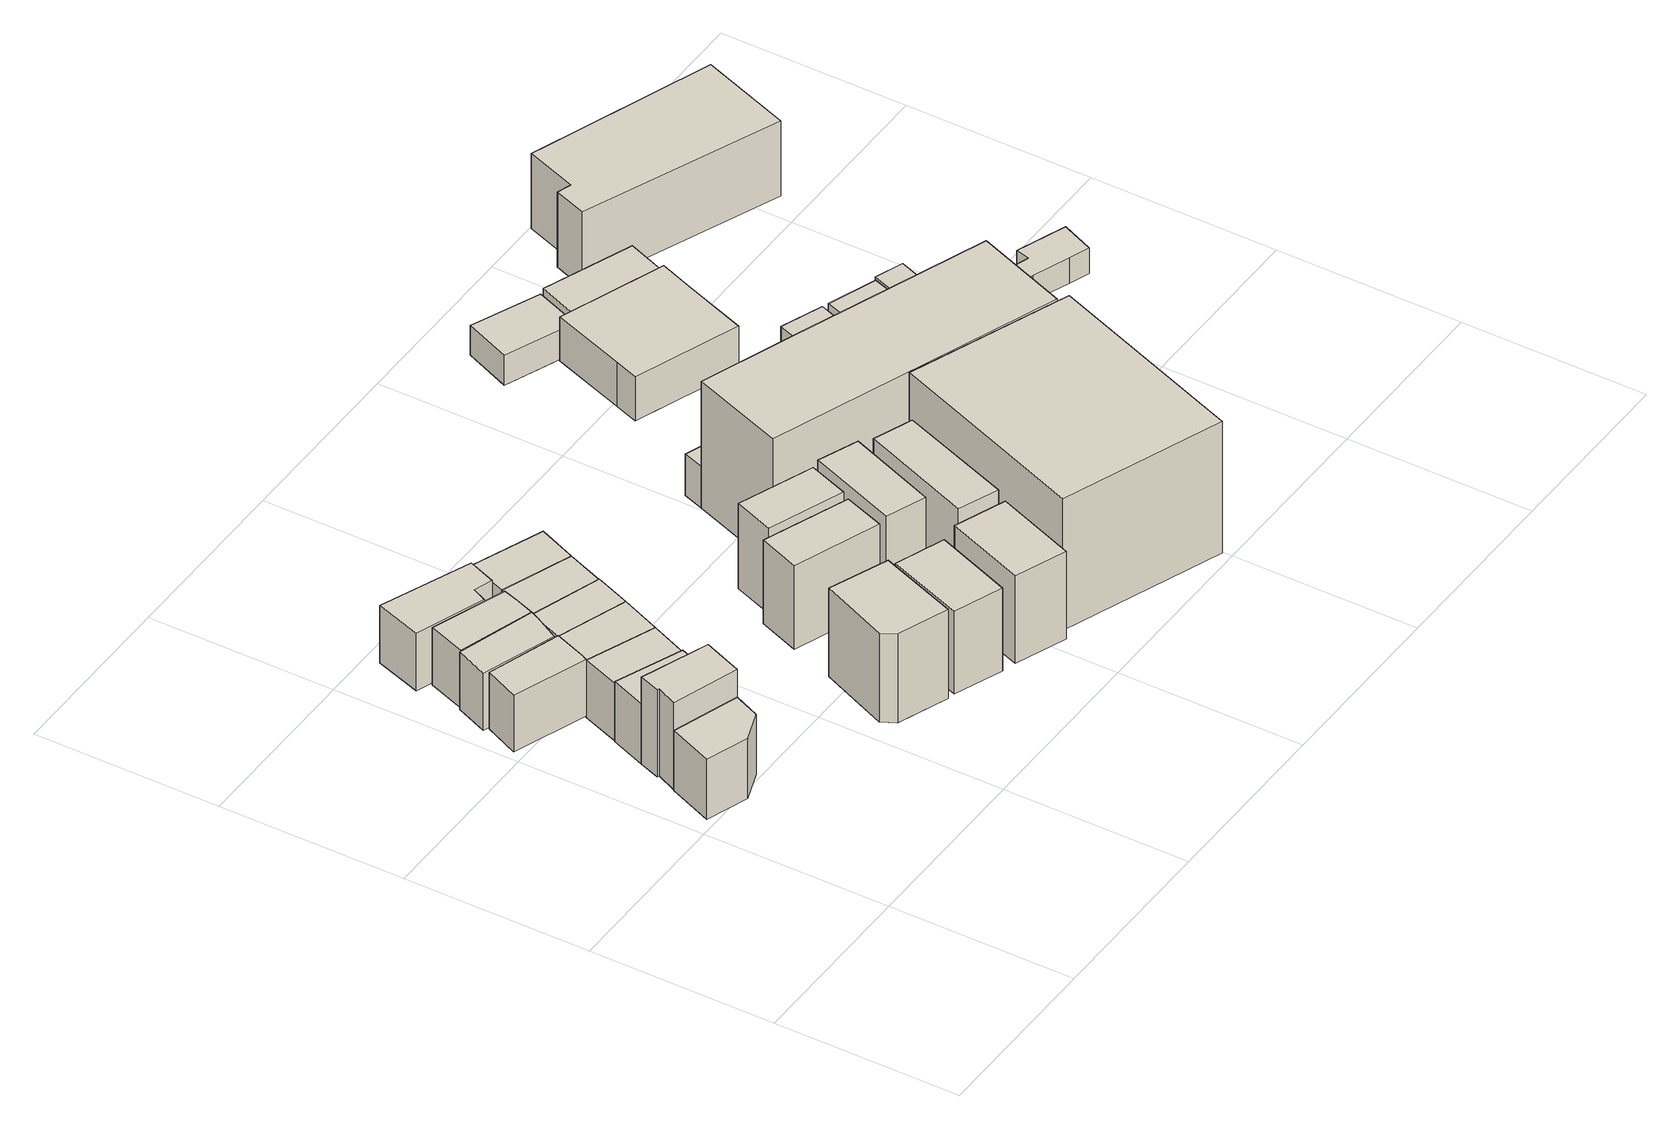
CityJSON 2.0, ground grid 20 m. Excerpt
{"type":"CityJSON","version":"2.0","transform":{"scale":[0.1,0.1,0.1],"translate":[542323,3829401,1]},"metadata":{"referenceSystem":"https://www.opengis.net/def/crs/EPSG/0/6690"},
"CityObjects":{
"building1":{"type":"Building","attributes":{"計測周辺長":24.14,"1/2500図郭":103,"区名":"住之江区","町丁目名称":"新北島８丁目","街区番号":2,"class":"3001","usage":"411","measuredHeight":7.1,"storeysAboveGround":2,"BuildingDetailAttribute.buildingRoofEdgeArea":36.06,"BuildingDetailAttribute.buildingStructureType":"601","BuildingDetailAttribute.buildingStructureOrgType":"1","BuildingDetailAttribute.detailedUsage":"1110","BuildingDetailAttribute.specifiedBuildingCoverageRate":0.6,"BuildingDetailAttribute.surveyYear":2017,"BuildingRiverFloodingRiskAttribute.description":"2","BuildingRiverFloodingRiskAttribute.rank":"2","BuildingRiverFloodingRiskAttribute.depth":1.48,"BuildingRiverFloodingRiskAttribute.adminType":"1","BuildingRiverFloodingRiskAttribute.scale":"1","BuildingRiverFloodingRiskAttribute.duration":59.18,"BuildingTsunamiRiskAttribute.description":"1","BuildingTsunamiRiskAttribute.rank":"2","BuildingTsunamiRiskAttribute.depth":0.96,"BuildingHighTideRiskAttribute.description":"1","BuildingHighTideRiskAttribute.rank":"3","BuildingHighTideRiskAttribute.depth":4.74,"BuildingIDAttribute.prefecture":"27","BuildingIDAttribute.city":"27125"},"geometry":[{"type":"Solid","lod":"1","boundaries":[[[[0,1,2,3,4]],[[3,5,6,4]],[[2,7,5,3]],[[1,8,7,2]],[[0,9,8,1]],[[4,6,9,0]],[[5,7,8,9,6]]]]}]},
"building2":{"type":"Building","attributes":{"計測周辺長":24.98,"1/2500図郭":103,"区名":"住之江区","町丁目名称":"新北島８丁目","街区番号":2,"class":"3001","usage":"411","measuredHeight":10.3,"storeysAboveGround":3,"BuildingDetailAttribute.buildingRoofEdgeArea":36.13,"BuildingDetailAttribute.buildingStructureType":"601","BuildingDetailAttribute.buildingStructureOrgType":"1","BuildingDetailAttribute.detailedUsage":"1110","BuildingDetailAttribute.specifiedBuildingCoverageRate":0.6,"BuildingDetailAttribute.surveyYear":2017,"BuildingRiverFloodingRiskAttribute.description":"2","BuildingRiverFloodingRiskAttribute.rank":"2","BuildingRiverFloodingRiskAttribute.depth":1.58,"BuildingRiverFloodingRiskAttribute.adminType":"1","BuildingRiverFloodingRiskAttribute.scale":"1","BuildingRiverFloodingRiskAttribute.duration":59.18,"BuildingTsunamiRiskAttribute.description":"1","BuildingTsunamiRiskAttribute.rank":"2","BuildingTsunamiRiskAttribute.depth":0.96,"BuildingHighTideRiskAttribute.description":"1","BuildingHighTideRiskAttribute.rank":"3","BuildingHighTideRiskAttribute.depth":4.74,"BuildingIDAttribute.prefecture":"27","BuildingIDAttribute.city":"27125"},"geometry":[{"type":"Solid","lod":"1","boundaries":[[[[10,11,12,13,14,15]],[[14,16,17,15]],[[13,18,16,14]],[[12,19,18,13]],[[11,20,19,12]],[[10,21,20,11]],[[15,17,21,10]],[[16,18,19,20,21,17]]]]}]},
"building3":{"type":"Building","attributes":{"計測周辺長":25.41,"1/2500図郭":103,"区名":"住之江区","町丁目名称":"新北島８丁目","街区番号":2,"class":"3001","usage":"411","measuredHeight":6.7,"storeysAboveGround":2,"BuildingDetailAttribute.buildingRoofEdgeArea":35.86,"BuildingDetailAttribute.buildingStructureType":"601","BuildingDetailAttribute.buildingStructureOrgType":"1","BuildingDetailAttribute.detailedUsage":"1110","BuildingDetailAttribute.specifiedBuildingCoverageRate":0.6,"BuildingDetailAttribute.surveyYear":2017,"BuildingRiverFloodingRiskAttribute.description":"2","BuildingRiverFloodingRiskAttribute.rank":"2","BuildingRiverFloodingRiskAttribute.depth":1.18,"BuildingRiverFloodingRiskAttribute.adminType":"1","BuildingRiverFloodingRiskAttribute.scale":"1","BuildingRiverFloodingRiskAttribute.duration":59.18,"BuildingTsunamiRiskAttribute.description":"1","BuildingTsunamiRiskAttribute.rank":"2","BuildingTsunamiRiskAttribute.depth":0.55,"BuildingHighTideRiskAttribute.description":"1","BuildingHighTideRiskAttribute.rank":"3","BuildingHighTideRiskAttribute.depth":4.34,"BuildingIDAttribute.prefecture":"27","BuildingIDAttribute.city":"27125"},"geometry":[{"type":"Solid","lod":"1","boundaries":[[[[22,23,24,25,26]],[[25,27,28,26]],[[24,29,27,25]],[[23,30,29,24]],[[22,31,30,23]],[[26,28,31,22]],[[27,29,30,31,28]]]]}]},
"building4":{"type":"Building","attributes":{"計測周辺長":23.5,"1/2500図郭":103,"区名":"住之江区","町丁目名称":"新北島８丁目","街区番号":2,"class":"3001","usage":"411","measuredHeight":7.1,"storeysAboveGround":2,"BuildingDetailAttribute.buildingRoofEdgeArea":30.84,"BuildingDetailAttribute.buildingStructureType":"601","BuildingDetailAttribute.buildingStructureOrgType":"1","BuildingDetailAttribute.detailedUsage":"1110","BuildingDetailAttribute.specifiedBuildingCoverageRate":0.6,"BuildingDetailAttribute.surveyYear":2017,"BuildingRiverFloodingRiskAttribute.description":"2","BuildingRiverFloodingRiskAttribute.rank":"2","BuildingRiverFloodingRiskAttribute.depth":1.28,"BuildingRiverFloodingRiskAttribute.adminType":"1","BuildingRiverFloodingRiskAttribute.scale":"1","BuildingRiverFloodingRiskAttribute.duration":59.18,"BuildingTsunamiRiskAttribute.description":"1","BuildingTsunamiRiskAttribute.rank":"2","BuildingTsunamiRiskAttribute.depth":1.04,"BuildingHighTideRiskAttribute.description":"1","BuildingHighTideRiskAttribute.rank":"3","BuildingHighTideRiskAttribute.depth":4.82,"BuildingIDAttribute.prefecture":"27","BuildingIDAttribute.city":"27125"},"geometry":[{"type":"Solid","lod":"1","boundaries":[[[[32,10,15,33]],[[15,34,35,33]],[[10,36,34,15]],[[32,37,36,10]],[[33,35,37,32]],[[34,36,37,35]]]]}]},
"building5":{"type":"Building","attributes":{"計測周辺長":25.09,"1/2500図郭":103,"区名":"住之江区","町丁目名称":"新北島８丁目","街区番号":2,"class":"3001","usage":"411","measuredHeight":6.8,"storeysAboveGround":2,"BuildingDetailAttribute.buildingRoofEdgeArea":33.7,"BuildingDetailAttribute.buildingStructureType":"601","BuildingDetailAttribute.buildingStructureOrgType":"1","BuildingDetailAttribute.detailedUsage":"1110","BuildingDetailAttribute.specifiedBuildingCoverageRate":0.6,"BuildingDetailAttribute.surveyYear":2017,"BuildingRiverFloodingRiskAttribute.description":"2","BuildingRiverFloodingRiskAttribute.rank":"2","BuildingRiverFloodingRiskAttribute.depth":1.08,"BuildingRiverFloodingRiskAttribute.adminType":"1","BuildingRiverFloodingRiskAttribute.scale":"1","BuildingRiverFloodingRiskAttribute.duration":59.18,"BuildingTsunamiRiskAttribute.description":"1","BuildingTsunamiRiskAttribute.rank":"2","BuildingTsunamiRiskAttribute.depth":0.55,"BuildingHighTideRiskAttribute.description":"1","BuildingHighTideRiskAttribute.rank":"3","BuildingHighTideRiskAttribute.depth":4.34,"BuildingIDAttribute.prefecture":"27","BuildingIDAttribute.city":"27125"},"geometry":[{"type":"Solid","lod":"1","boundaries":[[[[38,39,40,41,42]],[[41,43,44,42]],[[40,45,43,41]],[[39,46,45,40]],[[38,47,46,39]],[[42,44,47,38]],[[43,45,46,47,44]]]]}]},
"building6":{"type":"Building","attributes":{"計測周辺長":24.28,"1/2500図郭":103,"区名":"住之江区","町丁目名称":"新北島８丁目","街区番号":2,"class":"3001","usage":"411","measuredHeight":6.8,"storeysAboveGround":2,"BuildingDetailAttribute.buildingRoofEdgeArea":33.62,"BuildingDetailAttribute.buildingStructureType":"601","BuildingDetailAttribute.buildingStructureOrgType":"1","BuildingDetailAttribute.detailedUsage":"1110","BuildingDetailAttribute.specifiedBuildingCoverageRate":0.6,"BuildingDetailAttribute.surveyYear":2017,"BuildingRiverFloodingRiskAttribute.description":"2","BuildingRiverFloodingRiskAttribute.rank":"2","BuildingRiverFloodingRiskAttribute.depth":1.28,"BuildingRiverFloodingRiskAttribute.adminType":"1","BuildingRiverFloodingRiskAttribute.scale":"1","BuildingRiverFloodingRiskAttribute.duration":59.18,"BuildingTsunamiRiskAttribute.description":"1","BuildingTsunamiRiskAttribute.rank":"2","BuildingTsunamiRiskAttribute.depth":1.04,"BuildingHighTideRiskAttribute.description":"1","BuildingHighTideRiskAttribute.rank":"3","BuildingHighTideRiskAttribute.depth":4.82,"BuildingIDAttribute.prefecture":"27","BuildingIDAttribute.city":"27125"},"geometry":[{"type":"Solid","lod":"1","boundaries":[[[[48,49,50,51]],[[50,52,53,51]],[[49,54,52,50]],[[48,55,54,49]],[[51,53,55,48]],[[52,54,55,53]]]]}]},
"building7":{"type":"Building","attributes":{"計測周辺長":27.19,"1/2500図郭":103,"区名":"住之江区","町丁目名称":"新北島８丁目","街区番号":2,"class":"3001","usage":"411","measuredHeight":6.8,"storeysAboveGround":2,"BuildingDetailAttribute.buildingRoofEdgeArea":35.46,"BuildingDetailAttribute.buildingStructureType":"601","BuildingDetailAttribute.buildingStructureOrgType":"1","BuildingDetailAttribute.detailedUsage":"1110","BuildingDetailAttribute.specifiedBuildingCoverageRate":0.6,"BuildingDetailAttribute.surveyYear":2017,"BuildingRiverFloodingRiskAttribute.description":"2","BuildingRiverFloodingRiskAttribute.rank":"2","BuildingRiverFloodingRiskAttribute.depth":1.08,"BuildingRiverFloodingRiskAttribute.adminType":"1","BuildingRiverFloodingRiskAttribute.scale":"1","BuildingRiverFloodingRiskAttribute.duration":59.18,"BuildingTsunamiRiskAttribute.description":"1","BuildingTsunamiRiskAttribute.rank":"1","BuildingTsunamiRiskAttribute.depth":0.44,"BuildingHighTideRiskAttribute.description":"1","BuildingHighTideRiskAttribute.rank":"3","BuildingHighTideRiskAttribute.depth":4.22,"BuildingIDAttribute.prefecture":"27","BuildingIDAttribute.city":"27125"},"geometry":[{"type":"Solid","lod":"1","boundaries":[[[[56,42,57,58,59]],[[58,60,61,59]],[[57,62,60,58]],[[42,44,62,57]],[[56,63,44,42]],[[59,61,63,56]],[[60,62,44,63,61]]]]}]},
"building8":{"type":"Building","attributes":{"計測周辺長":24.98,"1/2500図郭":103,"区名":"住之江区","町丁目名称":"新北島８丁目","街区番号":2,"class":"3001","usage":"411","measuredHeight":6.9,"storeysAboveGround":2,"BuildingDetailAttribute.buildingRoofEdgeArea":36.06,"BuildingDetailAttribute.buildingStructureType":"601","BuildingDetailAttribute.buildingStructureOrgType":"1","BuildingDetailAttribute.detailedUsage":"1110","BuildingDetailAttribute.specifiedBuildingCoverageRate":0.6,"BuildingDetailAttribute.surveyYear":2017,"BuildingRiverFloodingRiskAttribute.description":"2","BuildingRiverFloodingRiskAttribute.rank":"2","BuildingRiverFloodingRiskAttribute.depth":1.18,"BuildingRiverFloodingRiskAttribute.adminType":"1","BuildingRiverFloodingRiskAttribute.scale":"1","BuildingRiverFloodingRiskAttribute.duration":59.18,"BuildingTsunamiRiskAttribute.description":"1","BuildingTsunamiRiskAttribute.rank":"2","BuildingTsunamiRiskAttribute.depth":1.04,"BuildingHighTideRiskAttribute.description":"1","BuildingHighTideRiskAttribute.rank":"3","BuildingHighTideRiskAttribute.depth":4.82,"BuildingIDAttribute.prefecture":"27","BuildingIDAttribute.city":"27125"},"geometry":[{"type":"Solid","lod":"1","boundaries":[[[[64,48,51,65,66]],[[65,67,68,66]],[[51,53,67,65]],[[48,55,53,51]],[[64,69,55,48]],[[66,68,69,64]],[[67,53,55,69,68]]]]}]},
"building9":{"type":"Building","attributes":{"計測周辺長":30.89,"1/2500図郭":103,"区名":"住之江区","町丁目名称":"新北島８丁目","街区番号":2,"class":"3001","usage":"411","measuredHeight":6.8,"storeysAboveGround":2,"BuildingDetailAttribute.buildingRoofEdgeArea":49.31,"BuildingDetailAttribute.buildingStructureType":"601","BuildingDetailAttribute.buildingStructureOrgType":"1","BuildingDetailAttribute.detailedUsage":"1110","BuildingDetailAttribute.specifiedBuildingCoverageRate":0.6,"BuildingDetailAttribute.surveyYear":2017,"BuildingRiverFloodingRiskAttribute.description":"2","BuildingRiverFloodingRiskAttribute.rank":"2","BuildingRiverFloodingRiskAttribute.depth":1.18,"BuildingRiverFloodingRiskAttribute.adminType":"1","BuildingRiverFloodingRiskAttribute.scale":"1","BuildingRiverFloodingRiskAttribute.duration":48.32,"BuildingTsunamiRiskAttribute.description":"1","BuildingTsunamiRiskAttribute.rank":"1","BuildingTsunamiRiskAttribute.depth":0.44,"BuildingHighTideRiskAttribute.description":"1","BuildingHighTideRiskAttribute.rank":"3","BuildingHighTideRiskAttribute.depth":4.22,"BuildingIDAttribute.prefecture":"27","BuildingIDAttribute.city":"27125"},"geometry":[{"type":"Solid","lod":"1","boundaries":[[[[70,71,72,73,74,75]],[[74,76,77,75]],[[73,78,76,74]],[[72,79,78,73]],[[71,80,79,72]],[[70,81,80,71]],[[75,77,81,70]],[[76,78,79,80,81,77]]]]}]},
"building10":{"type":"Building","attributes":{"計測周辺長":23.93,"1/2500図郭":103,"区名":"住之江区","町丁目名称":"新北島８丁目","街区番号":2,"class":"3001","usage":"411","measuredHeight":6.9,"storeysAboveGround":2,"BuildingDetailAttribute.buildingRoofEdgeArea":31.99,"BuildingDetailAttribute.buildingStructureType":"601","BuildingDetailAttribute.buildingStructureOrgType":"1","BuildingDetailAttribute.detailedUsage":"1110","BuildingDetailAttribute.specifiedBuildingCoverageRate":0.6,"BuildingDetailAttribute.surveyYear":2017,"BuildingRiverFloodingRiskAttribute.description":"2","BuildingRiverFloodingRiskAttribute.rank":"2","BuildingRiverFloodingRiskAttribute.depth":1.38,"BuildingRiverFloodingRiskAttribute.adminType":"1","BuildingRiverFloodingRiskAttribute.scale":"1","BuildingRiverFloodingRiskAttribute.duration":59.18,"BuildingTsunamiRiskAttribute.description":"1","BuildingTsunamiRiskAttribute.rank":"2","BuildingTsunamiRiskAttribute.depth":0.9,"BuildingHighTideRiskAttribute.description":"1","BuildingHighTideRiskAttribute.rank":"3","BuildingHighTideRiskAttribute.depth":4.68,"BuildingIDAttribute.prefecture":"27","BuildingIDAttribute.city":"27125"},"geometry":[{"type":"Solid","lod":"1","boundaries":[[[[82,83,84,85,86,87]],[[86,88,89,87]],[[85,68,88,86]],[[84,69,68,85]],[[83,90,69,84]],[[82,91,90,83]],[[87,89,91,82]],[[88,68,69,90,91,89]]]]}]},
"building11":{"type":"Building","attributes":{"計測周辺長":25.19,"1/2500図郭":103,"区名":"住之江区","町丁目名称":"新北島８丁目","街区番号":2,"class":"3001","usage":"411","measuredHeight":6.9,"storeysAboveGround":2,"BuildingDetailAttribute.buildingRoofEdgeArea":36.75,"BuildingDetailAttribute.buildingStructureType":"601","BuildingDetailAttribute.buildingStructureOrgType":"1","BuildingDetailAttribute.detailedUsage":"1110","BuildingDetailAttribute.specifiedBuildingCoverageRate":0.6,"BuildingDetailAttribute.surveyYear":2017,"BuildingRiverFloodingRiskAttribute.description":"2","BuildingRiverFloodingRiskAttribute.rank":"2","BuildingRiverFloodingRiskAttribute.depth":1.38,"BuildingRiverFloodingRiskAttribute.adminType":"1","BuildingRiverFloodingRiskAttribute.scale":"1","BuildingRiverFloodingRiskAttribute.duration":59.18,"BuildingTsunamiRiskAttribute.description":"1","BuildingTsunamiRiskAttribute.rank":"2","BuildingTsunamiRiskAttribute.depth":0.9,"BuildingHighTideRiskAttribute.description":"1","BuildingHighTideRiskAttribute.rank":"3","BuildingHighTideRiskAttribute.depth":4.68,"BuildingIDAttribute.prefecture":"27","BuildingIDAttribute.city":"27125"},"geometry":[{"type":"Solid","lod":"1","boundaries":[[[[92,93,94,95,96]],[[95,97,98,96]],[[94,99,97,95]],[[93,100,99,94]],[[92,101,100,93]],[[96,98,101,92]],[[97,99,100,101,98]]]]}]},
"building12":{"type":"Building","attributes":{"計測周辺長":31.59,"1/2500図郭":103,"区名":"住之江区","町丁目名称":"新北島６丁目","街区番号":2,"class":"3001","usage":"411","measuredHeight":10.5,"storeysAboveGround":3,"BuildingDetailAttribute.buildingRoofEdgeArea":63.47,"BuildingDetailAttribute.buildingStructureType":"601","BuildingDetailAttribute.buildingStructureOrgType":"1","BuildingDetailAttribute.detailedUsage":"1110","BuildingDetailAttribute.specifiedBuildingCoverageRate":0.6,"BuildingDetailAttribute.surveyYear":2017,"BuildingRiverFloodingRiskAttribute.description":"2","BuildingRiverFloodingRiskAttribute.rank":"2","BuildingRiverFloodingRiskAttribute.depth":1.4,"BuildingRiverFloodingRiskAttribute.adminType":"1","BuildingRiverFloodingRiskAttribute.scale":"1","BuildingRiverFloodingRiskAttribute.duration":57.13,"BuildingTsunamiRiskAttribute.description":"1","BuildingTsunamiRiskAttribute.rank":"2","BuildingTsunamiRiskAttribute.depth":1.01,"BuildingHighTideRiskAttribute.description":"1","BuildingHighTideRiskAttribute.rank":"3","BuildingHighTideRiskAttribute.depth":4.79,"BuildingIDAttribute.prefecture":"27","BuildingIDAttribute.city":"27125"},"geometry":[{"type":"Solid","lod":"1","boundaries":[[[[102,103,104,105,106]],[[105,107,108,106]],[[104,109,107,105]],[[103,110,109,104]],[[102,111,110,103]],[[106,108,111,102]],[[107,109,110,111,108]]]]}]},
"building13":{"type":"Building","attributes":{"計測周辺長":25.17,"1/2500図郭":103,"区名":"住之江区","町丁目名称":"新北島８丁目","街区番号":2,"class":"3001","usage":"411","measuredHeight":6.9,"storeysAboveGround":2,"BuildingDetailAttribute.buildingRoofEdgeArea":36.03,"BuildingDetailAttribute.buildingStructureType":"601","BuildingDetailAttribute.buildingStructureOrgType":"1","BuildingDetailAttribute.detailedUsage":"1110","BuildingDetailAttribute.specifiedBuildingCoverageRate":0.6,"BuildingDetailAttribute.surveyYear":2017,"BuildingRiverFloodingRiskAttribute.description":"2","BuildingRiverFloodingRiskAttribute.rank":"2","BuildingRiverFloodingRiskAttribute.depth":1.18,"BuildingRiverFloodingRiskAttribute.adminType":"1","BuildingRiverFloodingRiskAttribute.scale":"1","BuildingRiverFloodingRiskAttribute.duration":59.18,"BuildingTsunamiRiskAttribute.description":"1","BuildingTsunamiRiskAttribute.rank":"2","BuildingTsunamiRiskAttribute.depth":0.7,"BuildingHighTideRiskAttribute.description":"1","BuildingHighTideRiskAttribute.rank":"3","BuildingHighTideRiskAttribute.depth":4.48,"BuildingIDAttribute.prefecture":"27","BuildingIDAttribute.city":"27125"},"geometry":[{"type":"Solid","lod":"1","boundaries":[[[[112,92,96,113]],[[96,98,114,113]],[[92,101,98,96]],[[112,115,101,92]],[[113,114,115,112]],[[98,101,115,114]]]]}]},
"building14":{"type":"Building","attributes":{"計測周辺長":29.02,"1/2500図郭":103,"区名":"住之江区","町丁目名称":"新北島６丁目","街区番号":2,"class":"3001","usage":"411","measuredHeight":9.8,"storeysAboveGround":3,"BuildingDetailAttribute.buildingRoofEdgeArea":49.98,"BuildingDetailAttribute.buildingStructureType":"601","BuildingDetailAttribute.buildingStructureOrgType":"1","BuildingDetailAttribute.detailedUsage":"1110","BuildingDetailAttribute.specifiedBuildingCoverageRate":0.6,"BuildingDetailAttribute.surveyYear":2017,"BuildingRiverFloodingRiskAttribute.description":"2","BuildingRiverFloodingRiskAttribute.rank":"2","BuildingRiverFloodingRiskAttribute.depth":1.3,"BuildingRiverFloodingRiskAttribute.adminType":"1","BuildingRiverFloodingRiskAttribute.scale":"1","BuildingRiverFloodingRiskAttribute.duration":57.13,"BuildingTsunamiRiskAttribute.description":"1","BuildingTsunamiRiskAttribute.rank":"2","BuildingTsunamiRiskAttribute.depth":1,"BuildingHighTideRiskAttribute.description":"1","BuildingHighTideRiskAttribute.rank":"3","BuildingHighTideRiskAttribute.depth":4.79,"BuildingIDAttribute.prefecture":"27","BuildingIDAttribute.city":"27125"},"geometry":[{"type":"Solid","lod":"1","boundaries":[[[[116,117,118,119]],[[118,120,121,119]],[[117,122,120,118]],[[116,123,122,117]],[[119,121,123,116]],[[120,122,123,121]]]]}]},
"building15":{"type":"Building","attributes":{"計測周辺長":29.28,"1/2500図郭":103,"区名":"住之江区","町丁目名称":"新北島６丁目","街区番号":2,"class":"3001","usage":"411","measuredHeight":9.9,"storeysAboveGround":3,"BuildingDetailAttribute.buildingRoofEdgeArea":46.88,"BuildingDetailAttribute.buildingStructureType":"601","BuildingDetailAttribute.buildingStructureOrgType":"1","BuildingDetailAttribute.detailedUsage":"1110","BuildingDetailAttribute.specifiedBuildingCoverageRate":0.6,"BuildingDetailAttribute.surveyYear":2017,"BuildingRiverFloodingRiskAttribute.description":"2","BuildingRiverFloodingRiskAttribute.rank":"2","BuildingRiverFloodingRiskAttribute.depth":1.5,"BuildingRiverFloodingRiskAttribute.adminType":"1","BuildingRiverFloodingRiskAttribute.scale":"1","BuildingRiverFloodingRiskAttribute.duration":57.13,"BuildingTsunamiRiskAttribute.description":"1","BuildingTsunamiRiskAttribute.rank":"2","BuildingTsunamiRiskAttribute.depth":0.9,"BuildingHighTideRiskAttribute.description":"1","BuildingHighTideRiskAttribute.rank":"3","BuildingHighTideRiskAttribute.depth":4.68,"BuildingIDAttribute.prefecture":"27","BuildingIDAttribute.city":"27125"},"geometry":[{"type":"Solid","lod":"1","boundaries":[[[[124,125,126,127]],[[126,128,129,127]],[[125,130,128,126]],[[124,131,130,125]],[[127,129,131,124]],[[128,130,131,129]]]]}]},
"building16":{"type":"Building","attributes":{"計測周辺長":30.24,"1/2500図郭":103,"区名":"住之江区","町丁目名称":"新北島６丁目","街区番号":2,"class":"3001","usage":"411","measuredHeight":10.5,"storeysAboveGround":3,"BuildingDetailAttribute.buildingRoofEdgeArea":54.36,"BuildingDetailAttribute.buildingStructureType":"601","BuildingDetailAttribute.buildingStructureOrgType":"1","BuildingDetailAttribute.detailedUsage":"1110","BuildingDetailAttribute.specifiedBuildingCoverageRate":0.6,"BuildingDetailAttribute.surveyYear":2017,"BuildingRiverFloodingRiskAttribute.description":"2","BuildingRiverFloodingRiskAttribute.rank":"2","BuildingRiverFloodingRiskAttribute.depth":1.3,"BuildingRiverFloodingRiskAttribute.adminType":"1","BuildingRiverFloodingRiskAttribute.scale":"1","BuildingRiverFloodingRiskAttribute.duration":57.13,"BuildingTsunamiRiskAttribute.description":"1","BuildingTsunamiRiskAttribute.rank":"2","BuildingTsunamiRiskAttribute.depth":0.98,"BuildingHighTideRiskAttribute.description":"1","BuildingHighTideRiskAttribute.rank":"3","BuildingHighTideRiskAttribute.depth":4.77,"BuildingIDAttribute.prefecture":"27","BuildingIDAttribute.city":"27125"},"geometry":[{"type":"Solid","lod":"1","boundaries":[[[[132,133,134,135]],[[134,136,137,135]],[[133,138,136,134]],[[132,139,138,133]],[[135,137,139,132]],[[136,138,139,137]]]]}]},
"building17":{"type":"Building","attributes":{"計測周辺長":26.51,"1/2500図郭":103,"区名":"住之江区","町丁目名称":"新北島６丁目","街区番号":2,"class":"3001","usage":"411","measuredHeight":10.1,"storeysAboveGround":3,"BuildingDetailAttribute.buildingRoofEdgeArea":39.74,"BuildingDetailAttribute.buildingStructureType":"601","BuildingDetailAttribute.buildingStructureOrgType":"1","BuildingDetailAttribute.detailedUsage":"1110","BuildingDetailAttribute.specifiedBuildingCoverageRate":0.6,"BuildingDetailAttribute.surveyYear":2017,"BuildingRiverFloodingRiskAttribute.description":"2","BuildingRiverFloodingRiskAttribute.rank":"2","BuildingRiverFloodingRiskAttribute.depth":1.39,"BuildingRiverFloodingRiskAttribute.adminType":"1","BuildingRiverFloodingRiskAttribute.scale":"1","BuildingRiverFloodingRiskAttribute.duration":60.85,"BuildingTsunamiRiskAttribute.description":"1","BuildingTsunamiRiskAttribute.rank":"2","BuildingTsunamiRiskAttribute.depth":0.82,"BuildingHighTideRiskAttribute.description":"1","BuildingHighTideRiskAttribute.rank":"3","BuildingHighTideRiskAttribute.depth":4.6,"BuildingIDAttribute.prefecture":"27","BuildingIDAttribute.city":"27125"},"geometry":[{"type":"Solid","lod":"1","boundaries":[[[[140,141,142,143]],[[142,144,145,143]],[[141,146,144,142]],[[140,147,146,141]],[[143,145,147,140]],[[144,146,147,145]]]]}]},
"building18":{"type":"Building","attributes":{"計測周辺長":29.79,"1/2500図郭":103,"区名":"住之江区","町丁目名称":"新北島６丁目","街区番号":2,"class":"3001","usage":"411","measuredHeight":10.2,"storeysAboveGround":3,"BuildingDetailAttribute.buildingRoofEdgeArea":47.25,"BuildingDetailAttribute.buildingStructureType":"601","BuildingDetailAttribute.buildingStructureOrgType":"1","BuildingDetailAttribute.detailedUsage":"1110","BuildingDetailAttribute.specifiedBuildingCoverageRate":0.6,"BuildingDetailAttribute.surveyYear":2017,"BuildingRiverFloodingRiskAttribute.description":"2","BuildingRiverFloodingRiskAttribute.rank":"2","BuildingRiverFloodingRiskAttribute.depth":1.2,"BuildingRiverFloodingRiskAttribute.adminType":"1","BuildingRiverFloodingRiskAttribute.scale":"1","BuildingRiverFloodingRiskAttribute.duration":57.13,"BuildingTsunamiRiskAttribute.description":"1","BuildingTsunamiRiskAttribute.rank":"2","BuildingTsunamiRiskAttribute.depth":0.92,"BuildingHighTideRiskAttribute.description":"1","BuildingHighTideRiskAttribute.rank":"3","BuildingHighTideRiskAttribute.depth":4.71,"BuildingIDAttribute.prefecture":"27","BuildingIDAttribute.city":"27125"},"geometry":[{"type":"Solid","lod":"1","boundaries":[[[[148,149,150,151]],[[150,152,153,151]],[[149,154,152,150]],[[148,155,154,149]],[[151,153,155,148]],[[152,154,155,153]]]]}]},
"building19":{"type":"Building","attributes":{"計測周辺長":34.85,"1/2500図郭":103,"区名":"住之江区","町丁目名称":"新北島６丁目","街区番号":2,"class":"3001","usage":"411","measuredHeight":11.1,"storeysAboveGround":3,"BuildingDetailAttribute.buildingRoofEdgeArea":58.52,"BuildingDetailAttribute.buildingStructureType":"601","BuildingDetailAttribute.buildingStructureOrgType":"1","BuildingDetailAttribute.detailedUsage":"1110","BuildingDetailAttribute.specifiedBuildingCoverageRate":0.6,"BuildingDetailAttribute.surveyYear":2017,"BuildingRiverFloodingRiskAttribute.description":"2","BuildingRiverFloodingRiskAttribute.rank":"2","BuildingRiverFloodingRiskAttribute.depth":0.801,"BuildingRiverFloodingRiskAttribute.adminType":"1","BuildingRiverFloodingRiskAttribute.scale":"1","BuildingRiverFloodingRiskAttribute.duration":57.13,"BuildingTsunamiRiskAttribute.description":"1","BuildingTsunamiRiskAttribute.rank":"2","BuildingTsunamiRiskAttribute.depth":0.92,"BuildingHighTideRiskAttribute.description":"1","BuildingHighTideRiskAttribute.rank":"3","BuildingHighTideRiskAttribute.depth":4.71,"BuildingIDAttribute.prefecture":"27","BuildingIDAttribute.city":"27125"},"geometry":[{"type":"Solid","lod":"1","boundaries":[[[[156,157,158,159]],[[158,160,161,159]],[[157,162,160,158]],[[156,163,162,157]],[[159,161,163,156]],[[160,162,163,161]]]]}]},
"building20":{"type":"Building","attributes":{"class":"3003","measuredHeight":4.9,"BuildingDetailAttribute.specifiedBuildingCoverageRate":0.6,"BuildingDetailAttribute.surveyYear":2017,"BuildingRiverFloodingRiskAttribute.description":"2","BuildingRiverFloodingRiskAttribute.rank":"2","BuildingRiverFloodingRiskAttribute.depth":1.19,"BuildingRiverFloodingRiskAttribute.adminType":"1","BuildingRiverFloodingRiskAttribute.scale":"1","BuildingRiverFloodingRiskAttribute.duration":60.85,"BuildingTsunamiRiskAttribute.description":"1","BuildingTsunamiRiskAttribute.rank":"2","BuildingTsunamiRiskAttribute.depth":0.68,"BuildingHighTideRiskAttribute.description":"1","BuildingHighTideRiskAttribute.rank":"3","BuildingHighTideRiskAttribute.depth":4.46,"BuildingIDAttribute.prefecture":"27","BuildingIDAttribute.city":"27125"},"geometry":[{"type":"Solid","lod":"1","boundaries":[[[[164,165,166,167]],[[166,168,169,167]],[[165,170,168,166]],[[164,171,170,165]],[[167,169,171,164]],[[168,170,171,169]]]]}]},
"building21":{"type":"Building","attributes":{"計測周辺長":83.24,"1/2500図郭":103,"区名":"住之江区","町丁目名称":"新北島６丁目","街区番号":2,"class":"3002","usage":"441","measuredHeight":15.6,"storeysAboveGround":3,"BuildingDetailAttribute.buildingRoofEdgeArea":427.67,"BuildingDetailAttribute.buildingStructureType":"610","BuildingDetailAttribute.buildingStructureOrgType":"2","BuildingDetailAttribute.detailedUsage":"1424","BuildingDetailAttribute.specifiedBuildingCoverageRate":0.6,"BuildingDetailAttribute.surveyYear":2017,"BuildingRiverFloodingRiskAttribute.description":"2","BuildingRiverFloodingRiskAttribute.rank":"2","BuildingRiverFloodingRiskAttribute.depth":1.01,"BuildingRiverFloodingRiskAttribute.adminType":"1","BuildingRiverFloodingRiskAttribute.scale":"1","BuildingRiverFloodingRiskAttribute.duration":45.28,"BuildingTsunamiRiskAttribute.description":"1","BuildingTsunamiRiskAttribute.rank":"2","BuildingTsunamiRiskAttribute.depth":0.82,"BuildingHighTideRiskAttribute.description":"1","BuildingHighTideRiskAttribute.rank":"3","BuildingHighTideRiskAttribute.depth":4.61,"BuildingIDAttribute.prefecture":"27","BuildingIDAttribute.city":"27125"},"geometry":[{"type":"Solid","lod":"1","boundaries":[[[[172,173,174,175]],[[174,176,177,175]],[[173,178,176,174]],[[172,179,178,173]],[[175,177,179,172]],[[176,178,179,177]]]]}]},
"building22":{"type":"Building","attributes":{"計測周辺長":87.83,"1/2500図郭":103,"区名":"住之江区","町丁目名称":"新北島６丁目","街区番号":2,"class":"3002","usage":"401","measuredHeight":15,"storeysAboveGround":3,"BuildingDetailAttribute.buildingRoofEdgeArea":355.41,"BuildingDetailAttribute.buildingStructureType":"610","BuildingDetailAttribute.buildingStructureOrgType":"2","BuildingDetailAttribute.detailedUsage":"1310","BuildingDetailAttribute.specifiedBuildingCoverageRate":0.6,"BuildingDetailAttribute.surveyYear":2017,"BuildingRiverFloodingRiskAttribute.description":"2","BuildingRiverFloodingRiskAttribute.rank":"2","BuildingRiverFloodingRiskAttribute.depth":1.1,"BuildingRiverFloodingRiskAttribute.adminType":"1","BuildingRiverFloodingRiskAttribute.scale":"1","BuildingRiverFloodingRiskAttribute.duration":60.85,"BuildingTsunamiRiskAttribute.description":"1","BuildingTsunamiRiskAttribute.rank":"2","BuildingTsunamiRiskAttribute.depth":0.7,"BuildingHighTideRiskAttribute.description":"1","BuildingHighTideRiskAttribute.rank":"3","BuildingHighTideRiskAttribute.depth":4.48,"BuildingIDAttribute.prefecture":"27","BuildingIDAttribute.city":"27125"},"geometry":[{"type":"Solid","lod":"1","boundaries":[[[[180,181,182,167,166]],[[167,183,184,166]],[[182,185,183,167]],[[181,186,185,182]],[[180,187,186,181]],[[166,184,187,180]],[[183,185,186,187,184]]]]}]},
"building23":{"type":"Building","attributes":{"計測周辺長":28.52,"1/2500図郭":94,"区名":"住之江区","町丁目名称":"新北島６丁目","街区番号":2,"class":"3001","usage":"441","measuredHeight":3.5,"storeysAboveGround":1,"BuildingDetailAttribute.buildingRoofEdgeArea":50.38,"BuildingDetailAttribute.buildingStructureType":"610","BuildingDetailAttribute.buildingStructureOrgType":"2","BuildingDetailAttribute.detailedUsage":"1424","BuildingDetailAttribute.specifiedBuildingCoverageRate":0.6,"BuildingDetailAttribute.surveyYear":2017,"BuildingRiverFloodingRiskAttribute.description":"2","BuildingRiverFloodingRiskAttribute.rank":"2","BuildingRiverFloodingRiskAttribute.depth":1.39,"BuildingRiverFloodingRiskAttribute.adminType":"1","BuildingRiverFloodingRiskAttribute.scale":"1","BuildingRiverFloodingRiskAttribute.duration":69.93,"BuildingTsunamiRiskAttribute.description":"1","BuildingTsunamiRiskAttribute.rank":"2","BuildingTsunamiRiskAttribute.depth":0.98,"BuildingHighTideRiskAttribute.description":"1","BuildingHighTideRiskAttribute.rank":"3","BuildingHighTideRiskAttribute.depth":4.77,"BuildingIDAttribute.prefecture":"27","BuildingIDAttribute.city":"27125"},"geometry":[{"type":"Solid","lod":"1","boundaries":[[[[188,189,190,191]],[[190,192,193,191]],[[189,194,192,190]],[[188,195,194,189]],[[191,193,195,188]],[[192,194,195,193]]]]}]},
"building24":{"type":"Building","attributes":{"class":"3003","measuredHeight":5.2,"BuildingDetailAttribute.specifiedBuildingCoverageRate":0.6,"BuildingDetailAttribute.surveyYear":2017,"BuildingRiverFloodingRiskAttribute.description":"2","BuildingRiverFloodingRiskAttribute.rank":"2","BuildingRiverFloodingRiskAttribute.depth":1.19,"BuildingRiverFloodingRiskAttribute.adminType":"1","BuildingRiverFloodingRiskAttribute.scale":"1","BuildingRiverFloodingRiskAttribute.duration":61.1,"BuildingTsunamiRiskAttribute.description":"1","BuildingTsunamiRiskAttribute.rank":"2","BuildingTsunamiRiskAttribute.depth":0.85,"BuildingHighTideRiskAttribute.description":"1","BuildingHighTideRiskAttribute.rank":"3","BuildingHighTideRiskAttribute.depth":4.64,"BuildingIDAttribute.prefecture":"27","BuildingIDAttribute.city":"27125"},"geometry":[{"type":"Solid","lod":"1","boundaries":[[[[196,197,198,199,200,201]],[[200,202,203,201]],[[199,204,202,200]],[[198,205,204,199]],[[197,206,205,198]],[[196,207,206,197]],[[201,203,207,196]],[[202,204,205,206,207,203]]]]}]},
"building25":{"type":"Building","attributes":{"class":"3001","BuildingDetailAttribute.specifiedBuildingCoverageRate":0.6,"BuildingDetailAttribute.surveyYear":2017,"BuildingRiverFloodingRiskAttribute.description":"2","BuildingRiverFloodingRiskAttribute.rank":"2","BuildingRiverFloodingRiskAttribute.depth":1.1,"BuildingRiverFloodingRiskAttribute.adminType":"1","BuildingRiverFloodingRiskAttribute.scale":"1","BuildingRiverFloodingRiskAttribute.duration":50.82,"BuildingTsunamiRiskAttribute.description":"1","BuildingTsunamiRiskAttribute.rank":"1","BuildingTsunamiRiskAttribute.depth":0.48,"BuildingHighTideRiskAttribute.description":"1","BuildingHighTideRiskAttribute.rank":"3","BuildingHighTideRiskAttribute.depth":4.27,"BuildingIDAttribute.prefecture":"27","BuildingIDAttribute.city":"27125"},"geometry":[{"type":"Solid","lod":"1","boundaries":[[[[208,209,210,211]],[[210,212,213,211]],[[209,214,212,210]],[[208,215,214,209]],[[211,213,215,208]],[[212,214,215,213]]]]}]},
"building26":{"type":"Building","attributes":{"class":"3001","measuredHeight":3.9,"BuildingDetailAttribute.specifiedBuildingCoverageRate":0.6,"BuildingDetailAttribute.surveyYear":2017,"BuildingRiverFloodingRiskAttribute.description":"2","BuildingRiverFloodingRiskAttribute.rank":"2","BuildingRiverFloodingRiskAttribute.depth":1.39,"BuildingRiverFloodingRiskAttribute.adminType":"1","BuildingRiverFloodingRiskAttribute.scale":"1","BuildingRiverFloodingRiskAttribute.duration":61.1,"BuildingTsunamiRiskAttribute.description":"1","BuildingTsunamiRiskAttribute.rank":"2","BuildingTsunamiRiskAttribute.depth":0.78,"BuildingHighTideRiskAttribute.description":"1","BuildingHighTideRiskAttribute.rank":"3","BuildingHighTideRiskAttribute.depth":4.58,"BuildingIDAttribute.prefecture":"27","BuildingIDAttribute.city":"27125"},"geometry":[{"type":"Solid","lod":"1","boundaries":[[[[216,217,218,219]],[[218,220,221,219]],[[217,222,220,218]],[[216,223,222,217]],[[219,221,223,216]],[[220,222,223,221]]]]}]},
"building27":{"type":"Building","attributes":{"class":"3001","BuildingDetailAttribute.specifiedBuildingCoverageRate":0.6,"BuildingDetailAttribute.surveyYear":2017,"BuildingRiverFloodingRiskAttribute.description":"2","BuildingRiverFloodingRiskAttribute.rank":"2","BuildingRiverFloodingRiskAttribute.depth":1,"BuildingRiverFloodingRiskAttribute.adminType":"1","BuildingRiverFloodingRiskAttribute.scale":"1","BuildingRiverFloodingRiskAttribute.duration":50.82,"BuildingTsunamiRiskAttribute.description":"1","BuildingTsunamiRiskAttribute.rank":"1","BuildingTsunamiRiskAttribute.depth":0.37,"BuildingHighTideRiskAttribute.description":"1","BuildingHighTideRiskAttribute.rank":"3","BuildingHighTideRiskAttribute.depth":4.18,"BuildingIDAttribute.prefecture":"27","BuildingIDAttribute.city":"27125"},"geometry":[{"type":"Solid","lod":"1","boundaries":[[[[224,225,226,227]],[[226,228,229,227]],[[225,230,228,226]],[[224,231,230,225]],[[227,229,231,224]],[[228,230,231,229]]]]}]},
"building28":{"type":"Building","attributes":{"計測周辺長":29.48,"1/2500図郭":103,"区名":"住之江区","町丁目名称":"新北島６丁目","街区番号":2,"class":"3001","usage":"422","storeysAboveGround":1,"BuildingDetailAttribute.buildingRoofEdgeArea":51.41,"BuildingDetailAttribute.buildingStructureType":"610","BuildingDetailAttribute.buildingStructureOrgType":"2","BuildingDetailAttribute.detailedUsage":"1402","BuildingDetailAttribute.specifiedBuildingCoverageRate":0.6,"BuildingDetailAttribute.surveyYear":2017,"BuildingRiverFloodingRiskAttribute.description":"2","BuildingRiverFloodingRiskAttribute.rank":"2","BuildingRiverFloodingRiskAttribute.depth":1.01,"BuildingRiverFloodingRiskAttribute.adminType":"1","BuildingRiverFloodingRiskAttribute.scale":"1","BuildingRiverFloodingRiskAttribute.duration":50.82,"BuildingTsunamiRiskAttribute.description":"1","BuildingTsunamiRiskAttribute.rank":"1","BuildingTsunamiRiskAttribute.depth":0.4,"BuildingHighTideRiskAttribute.description":"1","BuildingHighTideRiskAttribute.rank":"3","BuildingHighTideRiskAttribute.depth":4.21,"BuildingIDAttribute.prefecture":"27","BuildingIDAttribute.city":"27125"},"geometry":[{"type":"Solid","lod":"1","boundaries":[[[[232,233,234,235]],[[234,236,237,235]],[[233,238,236,234]],[[232,239,238,233]],[[235,237,239,232]],[[236,238,239,237]]]]}]},
"building29":{"type":"Building","attributes":{"class":"3001","BuildingDetailAttribute.specifiedBuildingCoverageRate":0.6,"BuildingDetailAttribute.surveyYear":2017,"BuildingRiverFloodingRiskAttribute.description":"2","BuildingRiverFloodingRiskAttribute.rank":"2","BuildingRiverFloodingRiskAttribute.depth":1,"BuildingRiverFloodingRiskAttribute.adminType":"1","BuildingRiverFloodingRiskAttribute.scale":"1","BuildingRiverFloodingRiskAttribute.duration":50.82,"BuildingTsunamiRiskAttribute.description":"1","BuildingTsunamiRiskAttribute.rank":"1","BuildingTsunamiRiskAttribute.depth":0.37,"BuildingHighTideRiskAttribute.description":"1","BuildingHighTideRiskAttribute.rank":"3","BuildingHighTideRiskAttribute.depth":4.18,"BuildingIDAttribute.prefecture":"27","BuildingIDAttribute.city":"27125"},"geometry":[{"type":"Solid","lod":"1","boundaries":[[[[240,241,242,243]],[[242,244,245,243]],[[241,246,244,242]],[[240,247,246,241]],[[243,245,247,240]],[[244,246,247,245]]]]}]},
"building30":{"type":"Building","attributes":{"class":"3001","BuildingDetailAttribute.specifiedBuildingCoverageRate":0.6,"BuildingDetailAttribute.surveyYear":2017,"BuildingRiverFloodingRiskAttribute.description":"2","BuildingRiverFloodingRiskAttribute.rank":"2","BuildingRiverFloodingRiskAttribute.depth":1.2,"BuildingRiverFloodingRiskAttribute.adminType":"1","BuildingRiverFloodingRiskAttribute.scale":"1","BuildingRiverFloodingRiskAttribute.duration":50.82,"BuildingTsunamiRiskAttribute.description":"1","BuildingTsunamiRiskAttribute.rank":"1","BuildingTsunamiRiskAttribute.depth":0.37,"BuildingHighTideRiskAttribute.description":"1","BuildingHighTideRiskAttribute.rank":"3","BuildingHighTideRiskAttribute.depth":4.18,"BuildingIDAttribute.prefecture":"27","BuildingIDAttribute.city":"27125"},"geometry":[{"type":"Solid","lod":"1","boundaries":[[[[248,249,250,251,252,253]],[[252,254,255,253]],[[251,256,254,252]],[[250,257,256,251]],[[249,258,257,250]],[[248,259,258,249]],[[253,255,259,248]],[[254,256,257,258,259,255]]]]}]},
"building31":{"type":"Building","attributes":{"計測周辺長":37.53,"1/2500図郭":103,"区名":"住之江区","町丁目名称":"新北島６丁目","街区番号":2,"class":"3001","usage":"422","storeysAboveGround":1,"BuildingDetailAttribute.buildingRoofEdgeArea":46.91,"BuildingDetailAttribute.buildingStructureType":"610","BuildingDetailAttribute.buildingStructureOrgType":"2","BuildingDetailAttribute.detailedUsage":"1402","BuildingDetailAttribute.specifiedBuildingCoverageRate":0.6,"BuildingDetailAttribute.surveyYear":2017,"BuildingRiverFloodingRiskAttribute.description":"2","BuildingRiverFloodingRiskAttribute.rank":"2","BuildingRiverFloodingRiskAttribute.depth":1.1,"BuildingRiverFloodingRiskAttribute.adminType":"1","BuildingRiverFloodingRiskAttribute.scale":"1","BuildingRiverFloodingRiskAttribute.duration":50.82,"BuildingTsunamiRiskAttribute.description":"1","BuildingTsunamiRiskAttribute.rank":"1","BuildingTsunamiRiskAttribute.depth":0.41,"BuildingHighTideRiskAttribute.description":"1","BuildingHighTideRiskAttribute.rank":"3","BuildingHighTideRiskAttribute.depth":4.24,"BuildingIDAttribute.prefecture":"27","BuildingIDAttribute.city":"27125"},"geometry":[{"type":"Solid","lod":"1","boundaries":[[[[260,261,262,263,264,265,266,267,268,269]],[[268,270,271,269]],[[267,272,270,268]],[[266,273,272,267]],[[265,274,273,266]],[[264,275,274,265]],[[263,276,275,264]],[[262,277,276,263]],[[261,278,277,262]],[[260,279,278,261]],[[269,271,279,260]],[[270,272,273,274,275,276,277,278,279,271]]]]}]},
"building32":{"type":"Building","attributes":{"class":"3001","measuredHeight":8.9,"BuildingDetailAttribute.specifiedBuildingCoverageRate":0.6,"BuildingDetailAttribute.surveyYear":2017,"BuildingRiverFloodingRiskAttribute.description":"2","BuildingRiverFloodingRiskAttribute.rank":"2","BuildingRiverFloodingRiskAttribute.depth":1.39,"BuildingRiverFloodingRiskAttribute.adminType":"1","BuildingRiverFloodingRiskAttribute.scale":"1","BuildingRiverFloodingRiskAttribute.duration":61.1,"BuildingTsunamiRiskAttribute.description":"1","BuildingTsunamiRiskAttribute.rank":"2","BuildingTsunamiRiskAttribute.depth":0.94,"BuildingHighTideRiskAttribute.description":"1","BuildingHighTideRiskAttribute.rank":"3","BuildingHighTideRiskAttribute.depth":4.75,"BuildingIDAttribute.prefecture":"27","BuildingIDAttribute.city":"27125"},"geometry":[{"type":"Solid","lod":"1","boundaries":[[[[280,281,282,283,284,285]],[[284,286,287,285]],[[283,288,286,284]],[[282,289,288,283]],[[281,290,289,282]],[[280,291,290,281]],[[285,287,291,280]],[[286,288,289,290,291,287]]]]}]}
},
"vertices":[
[112,233,4],[100,205,4],[66,193,4],[20,209,4],[40,257,4],[20,209,75],[40,257,75],[66,193,75],[100,205,75],[112,233,75],
[129,275,5],[112,233,5],[40,257,5],[50,279,5],[48,280,5],[56,302,5],[48,280,108],[56,302,108],[50,279,108],[40,257,108],[112,233,108],[129,275,108],
[89,386,8],[86,380,8],[6,409,8],[23,446,8],[102,420,8],[23,446,75],[102,420,75],[6,409,75],[86,380,75],[89,386,75],
[143,311,5],[71,340,5],[56,302,76],[71,340,76],[129,275,76],[143,311,76],
[113,449,8],[98,422,8],[18,449,8],[33,484,8],[117,458,8],[33,484,76],[117,458,76],[18,449,76],[98,422,76],[113,449,76],
[160,351,6],[143,311,6],[71,340,6],[86,380,6],[71,340,74],[86,380,74],[143,311,74],[160,351,74],
[125,479,8],[35,484,8],[50,524,8],[130,495,8],[50,524,76],[130,495,76],[35,484,76],[125,479,76],
[178,394,6],[89,386,6],[103,420,6],[89,386,74],[103,420,74],[178,394,74],
[137,513,8],[117,520,8],[110,505,8],[35,532,8],[52,582,8],[149,543,8],[52,582,76],[149,543,76],[35,532,76],[110,505,76],[117,520,76],[137,513,76],
[118,457,5],[193,432,5],[178,394,5],[103,420,5],[102,420,5],[113,449,5],[102,420,74],[113,449,74],[193,432,74],[118,457,74],
[209,472,4],[193,432,4],[118,457,4],[125,479,4],[133,500,4],[125,479,73],[133,500,73],[118,457,73],[193,432,73],[209,472,73],
[232,134,4],[224,149,4],[256,223,4],[319,198,4],[287,113,4],[319,198,109],[287,113,109],[256,223,109],[224,149,109],[232,134,109],
[226,513,4],[149,543,4],[149,543,73],[226,513,73],
[294,111,5],[325,194,5],[378,174,5],[346,91,5],[378,174,103],[346,91,103],[325,194,103],[294,111,103],
[273,271,4],[290,315,4],[382,280,4],[366,236,4],[382,280,103],[366,236,103],[290,315,103],[273,271,103],
[360,86,6],[393,172,6],[448,151,6],[415,65,6],[448,151,110],[415,65,110],[393,172,110],[360,86,110],
[303,317,6],[319,360,6],[400,329,6],[384,286,6],[400,329,107],[384,286,107],[319,360,107],[303,317,107],
[371,232,7],[408,329,7],[451,312,7],[414,216,7],[451,312,110],[414,216,110],[408,329,110],[371,232,110],
[406,176,7],[452,296,7],[494,280,7],[449,159,7],[494,280,119],[449,159,119],[452,296,119],[406,176,119],
[408,472,7],[520,431,7],[512,409,7],[400,450,7],[512,409,56],[400,450,56],[520,431,56],[408,472,56],
[424,74,6],[506,291,6],[679,225,6],[597,9,6],[679,225,162],[597,9,162],[506,291,162],[424,74,162],
[712,335,7],[674,235,7],[363,350,7],[400,450,157],[512,409,157],[363,350,157],[674,235,157],[712,335,157],
[459,699,5],[480,749,5],[553,718,5],[534,669,5],[553,718,40],[534,669,40],[480,749,40],[459,699,40],
[515,674,6],[629,632,6],[615,595,6],[590,527,6],[477,569,6],[486,594,6],[477,569,58],[486,594,58],[590,527,58],[615,595,58],[629,632,58],[515,674,58],
[621,482,9],[630,506,9],[675,489,9],[666,465,9],[675,489,39],[666,465,39],[630,506,39],[621,482,39],
[539,674,6],[556,717,6],[652,680,6],[635,636,6],[652,680,45],[635,636,45],[556,717,45],[539,674,45],
[684,389,8],[695,416,8],[727,404,8],[716,377,8],[727,404,38],[716,377,38],[695,416,38],[684,389,38],
[710,261,9],[744,344,9],[796,324,9],[762,239,9],[796,324,39],[762,239,39],[744,344,39],[710,261,39],
[674,463,8],[682,487,8],[734,468,8],[726,444,8],[734,468,38],[726,444,38],[682,487,38],[674,463,38],
[721,407,8],[737,448,8],[730,450,8],[738,471,8],[768,460,8],[745,398,8],[768,460,38],[745,398,38],[738,471,38],[730,450,38],[737,448,38],[721,407,38],
[754,371,9],[766,406,9],[821,387,9],[813,372,9],[834,365,9],[838,380,9],[891,360,9],[876,325,9],[854,333,9],[815,348,9],[854,333,39],[815,348,39],[876,325,39],[891,360,39],[838,380,39],[834,365,39],[813,372,39],[821,387,39],[766,406,39],[754,371,39],
[618,713,5],[631,748,5],[646,743,5],[666,798,5],[863,726,5],[827,628,5],[863,726,94],[827,628,94],[666,798,94],[646,743,94],[631,748,94],[618,713,94]
]}
